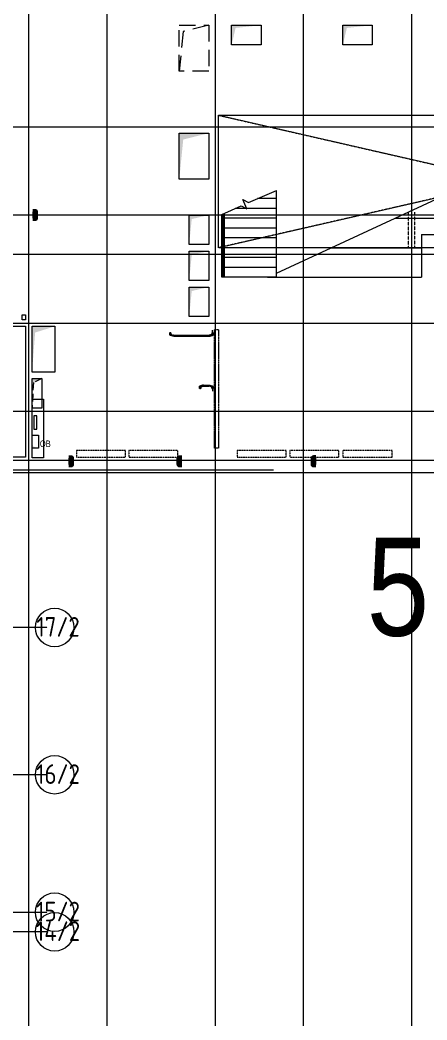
# Model space of a CAD drawing. Header units: millimetres. Extents: x -231292 to 573618, y -153144 to 564035.
# Drawn here: x -151243 to -138804, y 206795 to 237355 of the extents above; entities that cross this region are included whole.
import ezdxf
from ezdxf.enums import TextEntityAlignment as Align

# ---------------------------------------------------------------- set-up
doc = ezdxf.new("R2010")
doc.units = ezdxf.units.MM
for name, pattern in [('( Hidden )', [0.375, 0.25, -0.125]), ('CENTER2', [28.575, 19.05, -3.175, 3.175, -3.175]), ('CENTERLINE', [30, 12, -1.5, 3, -1.5, 12]), ('DASHED', [19.05, 12.7, -6.35]), ('HIDDEN', [9.525, 6.35, -3.175]), ('HIDDEN2', [4.7625, 3.175, -1.5875])]:
    doc.linetypes.add(name, pattern=pattern)
doc.layers.get('0').update_dxf_attribs({"color": 250})
for name, color, linetype, lineweight in [('АР_Двери_внутренние_антипаника', 250, 'Continuous', 0), ('АР_Мебель', 250, 'Continuous', 5), ('АР_Отопительные приборы', 250, 'HIDDEN2', 0), ('АР_Стены кирпич_над проемом', 250, 'Continuous', 20), ('АР_Ф_ЛК', 250, 'Continuous', 5), ('Витражные конструкции', 252, 'Continuous', 15), ('КМ_Фахверки', 250, 'Continuous', 80), ('ЛК_Открытая', 250, 'Continuous', 5), ('ОВ_Классы', 250, 'Continuous', 0), ('ОВ_коллекторы', 250, 'Continuous', 30), ('ОВ_Кондиционирование', 250, 'Continuous', 5), ('ОВ_Отопление', 250, 'Continuous', 0), ('ОВ_Шахты', 250, 'Continuous', 5), ('ОВ_Шахты_блок 4.1', 250, 'Continuous', 5), ('РД_Оси_100', 250, 'Continuous', 0)]:
    doc.layers.add(name, color=color, linetype=linetype, lineweight=lineweight)
doc.layers.add('АР_Делит', color=250, linetype='Continuous', lineweight=0, plot=False)
doc.styles.add('style1', font='ARIALN.TTF')
doc.styles.add('ккк', font='isocpeur.ttf', dxfattribs={"width": 0.85, "oblique": 15})

# ---------------------------------------------------------------- blocks, each defined once
blk = doc.blocks.new('ЛК_4000х8500_2эт')
at = {"color": 5}
for points in [[(6300, 3915), (2100, 3915), (2100, 3955), (6600, 3955), (6600, 3915), (6300, 3915)], [(3929, 45), (2100, 45), (2100, 85), (3946, 85)], [(4401, 85), (6600, 85), (6600, 45), (4383, 45)]]:
    blk.add_lwpolyline(points, dxfattribs=at)
at = {"layer": 'АР_Делит'}
blk.add_lwpolyline([(-200, 4000), (8300, 4000), (8300, 0), (-200, 0)], close=True, dxfattribs=at)
at = {"layer": 'АР_Ф_ЛК', "color": 5}
for p, q in [((2400, 4000), (2400, 3955)), ((2700, 4000), (2700, 3955)), ((3000, 4000), (3000, 3955)), ((3300, 4000), (3300, 3955)), ((3600, 4000), (3600, 3955)), ((3900, 4000), (3900, 3955)), ((4200, 4000), (4200, 3955)), ((4500, 4000), (4500, 3955)), ((4800, 4000), (4800, 3955)), ((5100, 4000), (5100, 3955)), ((5400, 4000), (5400, 3955)), ((5700, 4000), (5700, 3955)), ((6000, 4000), (6000, 3955)), ((6300, 4000), (6300, 3955)), ((2400, 3915), (2400, 2255)), ((2700, 3915), (2700, 2255)), ((3000, 3915), (3000, 2255)), ((3300, 3915), (3300, 2255)), ((3600, 3915), (3600, 2255)), ((3900, 3915), (3900, 2255)), ((4200, 3915), (4200, 2255)), ((4500, 3915), (4500, 2255)), ((4800, 3915), (4800, 2255)), ((5100, 3915), (5100, 2255)), ((5400, 3915), (5400, 2255)), ((5700, 3915), (5700, 2255)), ((6000, 3915), (6000, 2255)), ((6300, 3915), (6300, 2255)), ((2400, 2215), (2400, 2190)), ((2400, 2150), (2400, 1850)), ((2700, 2215), (2700, 2190)), ((3000, 2215), (3000, 2190)), ((3300, 2215), (3300, 2190)), ((3600, 2215), (3600, 2190)), ((3900, 2215), (3900, 2190)), ((4200, 2215), (4200, 2190)), ((4500, 2215), (4500, 2190)), ((4800, 2215), (4800, 2190)), ((5100, 2215), (5100, 2190)), ((5400, 2215), (5400, 2190)), ((5700, 2215), (5700, 2190)), ((6000, 2215), (6000, 2190)), ((6300, 2215), (6300, 2190)), ((6300, 2150), (6300, 1850)), ((2400, 1810), (2400, 1785)), ((2400, 1745), (2400, 85)), ((2700, 1810), (2700, 1785)), ((2700, 1745), (2700, 85)), ((3000, 1810), (3000, 1785)), ((3000, 1745), (3000, 85)), ((3300, 1810), (3300, 1785)), ((3300, 1745), (3300, 85)), ((3600, 1810), (3600, 1785)), ((3600, 1745), (3600, 85)), ((3900, 1810), (3900, 1785)), ((3900, 1745), (3900, 85)), ((4200, 1810), (4200, 1785)), ((4200, 1745), (4200, 661)), ((4500, 1810), (4500, 1785)), ((4500, 1745), (4500, 1341)), ((5100, 1671), (5100, 85)), ((5400, 1810), (5400, 1785)), ((5400, 1745), (5400, 85)), ((5700, 1810), (5700, 1785)), ((5700, 1745), (5700, 85)), ((6000, 1810), (6000, 1785)), ((6000, 1745), (6000, 85)), ((6300, 1810), (6300, 1785)), ((6300, 1745), (6300, 85)), ((4800, 912), (4800, 85)), ((4500, 309), (4500, 85)), ((2400, 45), (2400, 0)), ((2700, 45), (2700, 0)), ((3000, 45), (3000, 0)), ((3300, 45), (3300, 0)), ((3600, 45), (3600, 0)), ((3900, 45), (3900, 0)), ((4500, 45), (4500, 0)), ((4800, 45), (4800, 0)), ((5100, 45), (5100, 0)), ((5400, 45), (5400, 0)), ((5700, 45), (5700, 0)), ((6000, 45), (6000, 0)), ((6300, 45), (6300, 0))]:
    blk.add_line(p, q, dxfattribs=at)
at = {"layer": 'АР_Ф_ЛК'}
for points in [[(6300, 3085, 0, 150, 0), (5834, 3085, 0, 0, 0), (2400, 3085, 0, 0, 0)], [(2400, 915, 0, 150, 0), (2866, 915, 0, 0, 0), (4200, 915, 0, 0, 0)], [(4922, 915, 0, 150, 0), (5388, 915, 0, 0, 0), (6300, 915, 0, 0, 0)]]:
    blk.add_lwpolyline(points, format="xyseb", dxfattribs=at)
at = {"layer": 'АР_Ф_ЛК', "color": 5}
for points in [[(4678, 1745), (2245, 1745), (2245, 2255), (6455, 2255), (6455, 1745), (5133, 1745)], [(4696, 1785), (2285, 1785), (2285, 2215), (6415, 2215), (6415, 1785), (5150, 1785)], [(4707, 1810), (2310, 1810), (2310, 2190), (6390, 2190), (6390, 1810), (5161, 1810)]]:
    blk.add_lwpolyline(points, dxfattribs=at)
for points in [[(2350, 2150), (6350, 2150), (6350, 1850), (2350, 1850)], [(2400, 2150), (6300, 2150), (6300, 1850), (2400, 1850)]]:
    blk.add_lwpolyline(points, close=True, dxfattribs=at)
at = {"layer": 'АР_Ф_ЛК', "lineweight": 0}
for points in [[(4724, 1850), (4367, 1039), (4459, 862), (4173, 988), (4266, 811), (3909, 0)], [(5179, 1850), (4822, 1039), (4914, 862), (4628, 988), (4721, 811), (4364, 0)]]:
    blk.add_lwpolyline(points, dxfattribs=at)
blk = doc.blocks.new('A-iden')
at = {"linetype": 'Continuous', "lineweight": 5}
blk.add_circle((-0.73, -4.06), 5.89, dxfattribs=at)
at = {"color": 0, "linetype": 'Continuous', "lineweight": 20, "style": 'ккк', "width": 0.85}
blk.add_attdef('ID', text='', height=6, dxfattribs=at).set_placement((0.31, -3.85), align=Align.MIDDLE_CENTER)
blk = doc.blocks.new('СОШ_2200_АР_ОСИ_М100_28.05.24')
at = {"layer": 'АР_Делит', "color": 5, "linetype": 'DASHED'}
blk.add_lwpolyline([(94145, 13855), (94145, 68320), (66055, 68320), (66055, 13857.73)], dxfattribs=at)
at = {"layer": 'РД_Оси_100', "linetype": 'CENTER2'}
for p, q in [((73200, -6155), (73200, 139938.679)), ((79200, -6155), (79200, 139938.679)), ((70800, -6155), (70800, 90900)), ((-5954.958, 78900), (119910, 78900)), ((119910, 76200), (-5954.958, 76200)), ((-5954.958, 75000), (119910, 75000)), ((-5954.958, 72900), (95715.503, 72900)), ((43327.994, 63600), (71363.995, 63600)), ((43327.994, 59100), (71363.995, 59100))]:
    blk.add_line(p, q, dxfattribs=at)
for points in [[(76500, 139938.679), (76500, -6155)], [(82500, 139938.679), (82500, -6155)], [(119910, 70200), (-5954.958, 70200)], [(95715.503, 68700), (-5454.958, 68700), (-5954.958, 68850)], [(78274.959, 68400), (-5454.958, 68400), (-5954.958, 68250)], [(43327.994, 54900), (71363.995, 54900)], [(43327.994, 54300), (71363.995, 54300)]]:
    blk.add_lwpolyline(points, dxfattribs=at)
at = {"layer": 'РД_Оси_100', "color": 0, "xscale": 100, "yscale": 100, "zscale": 100}
for p, values in [((71663.995, 64000), {'ID': '17/2'}), ((71663.995, 59500), {'ID': '16/2'}), ((71663.995, 55300), {'ID': '15/2'}), ((71663.995, 54700), {'ID': '14/2'})]:
    blk.add_blockref('A-iden', p, dxfattribs=at).add_auto_attribs(values)
blk = doc.blocks.new('ЛК_открытая 1 эт 1500')
at = {"layer": 'АР_Ф_ЛК', "color": 5, "lineweight": 0}
for p, q in [((-920, 0), (-920, 2654)), ((-920, 2400), (-343, 2400)), ((-920, 2100), (338, 2100)), ((665, 0), (665, 1956)), ((705, 0), (705, 1938)), ((750, 0), (750, 1918)), ((-920, 1800), (750, 1800)), ((-920, 1500), (750, 1500)), ((-920, 1200), (750, 1200)), ((-920, 900), (750, 900)), ((-920, 600), (750, 600)), ((-920, 300), (750, 300)), ((-920, 0), (750, 0))]:
    blk.add_line(p, q, dxfattribs=at)
blk.add_lwpolyline([(750, 1918), (162, 2177), (-16, 2085), (111, 2371), (-67, 2278), (-920, 2654)], dxfattribs=at)
at = {"layer": 'АР_Ф_ЛК', "lineweight": 0}
blk.add_lwpolyline([(-85, 2071, 0, 150, 0), (-85, 1604, 0, 0, 0), (-85, 0, 0, 0, 0)], format="xyseb", dxfattribs=at)
blk = doc.blocks.new('otv')
at = {"linetype": 'Continuous'}
blk.add_lwpolyline([(0, -1), (0, 0), (1, 0), (1, -1)], close=True, dxfattribs=at)
blk.add_solid([(0, -1), (0, 0), (0.135, -0.137), (1, 0)], dxfattribs=at)
blk = doc.blocks.new('otv пунктир')
at = {"linetype": 'HIDDEN', "ltscale": 0.07}
blk.add_lwpolyline([(0, 0), (0, 1), (1, 1), (1, 0)], close=True, dxfattribs=at)
blk.add_lwpolyline([(0, 1), (0.135, 0.137), (1, 0)], dxfattribs=at)
blk = doc.blocks.new('Ф_пеноблок 200')
at = {"layer": 'КМ_Фахверки'}
blk.add_lwpolyline([(0, -75), (0, 0), (200, 0), (200, -75)], dxfattribs=at)
blk = doc.blocks.new('UUNEW01NEW00')
at = {"layer": 'АР_Двери_внутренние_антипаника', "color": 1, "linetype": 'Continuous'}
for p, q in [((-9, 0), (-14, -2)), ((-9, 19), (-8, 20)), ((-9, 19), (-9, 19)), ((-9, 19), (-9, 19)), ((-9, 19), (-9, 19)), ((-9, 19), (-9, 19)), ((-9, 19), (-9, 18)), ((-9, 18), (-8, 18)), ((-9, 1), (-9, 1)), ((-9, 1), (-9, 1)), ((-9, 1), (-9, 1)), ((-9, 1), (-9, 0)), ((-9, 1), (-9, 1)), ((-9, 1), (-9, 1)), ((-9, 1), (-9, 1)), ((-9, 1), (-9, 0)), ((-8, 1), (-9, 1)), ((-9, 1), (-9, 1)), ((-9, 0), (-9, 0)), ((-9, 0), (-9, 0)), ((-8, 20), (-8, 20)), ((-8, 20), (-7, 20)), ((-8, 18), (-8, 16)), ((-8, 18), (-8, 18)), ((-8, 18), (-8, 18)), ((-7, 18), (-8, 18)), ((-8, 18), (-8, 18)), ((-8, 16), (-8, 14)), ((-8, 14), (-8, 12)), ((-8, 12), (-8, 10)), ((-8, 10), (-8, 8)), ((-8, 8), (-8, 6)), ((-8, 6), (-8, 5)), ((-8, 5), (-8, 3)), ((-8, 3), (-7, 2)), ((-8, 1), (-8, 2)), ((-8, 1), (-8, 0)), ((-8, 0), (-8, 1)), ((-8, 1), (-8, 1)), ((-8, 0), (-8, 0)), ((-8, 0), (-8, 0)), ((-8, 0), (-8, 0)), ((-8, 0), (-7, 0)), ((-7, 0), (-8, 0)), ((-8, 0), (-8, 0)), ((-7, 24), (-7, 20)), ((-7, 20), (7, 20)), ((-7, 20), (-7, 18)), ((-7, 20), (-7, 20)), ((7, 18), (-7, 18)), ((-7, 18), (-7, 18)), ((-7, 18), (-7, 18)), ((-7, 18), (-7, 18)), ((-7, 18), (-7, 18)), ((-7, 2), (-7, 0)), ((-7, 0), (7, 0)), ((-7, 0), (7, 0)), ((-3, 16), (-5, 16)), ((-5, 16), (-4, 15)), ((-3, 16), (-5, 16)), ((-5, 16), (-5, 16)), ((-3, 15), (-4, 16)), ((-4, 16), (-3, 15)), ((-3, 15), (-4, 15)), ((-3, 15), (-4, 15)), ((-3, 15), (-4, 15)), ((-4, 15), (-4, 14)), ((-4, 15), (-4, 15)), ((-4, 15), (-3, 15)), ((-4, 14), (-3, 14)), ((-2, 16), (-3, 16)), ((-2, 16), (-3, 16)), ((-3, 15), (-2, 15)), ((-3, 15), (-3, 15)), ((-3, 14), (-3, 15)), ((-3, 15), (-3, 15)), ((-3, 15), (-3, 15)), ((-3, 15), (-3, 15)), ((-3, 15), (-3, 15)), ((-3, 15), (-3, 15)), ((-3, 14), (-3, 15)), ((-3, 15), (-3, 15)), ((-3, 15), (-3, 15)), ((-3, 15), (-3, 15)), ((-3, 15), (-3, 15)), ((-3, 15), (-3, 15)), ((-3, 15), (-3, 15)), ((-3, 15), (-3, 15)), ((-3, 14), (-3, 14)), ((-3, 14), (-3, 14)), ((-3, 14), (-3, 14)), ((-3, 14), (-3, 14)), ((-3, 14), (-3, 14)), ((-3, 14), (-3, 14)), ((-3, 14), (-3, 14)), ((-3, 14), (-3, 14)), ((-3, 14), (-3, 14)), ((-3, 14), (-3, 14)), ((-3, 14), (-3, 14)), ((-3, 14), (-3, 14)), ((-3, 14), (-3, 14)), ((-3, 14), (-3, 14)), ((-3, 14), (-3, 14)), ((-3, 14), (-3, 14)), ((-3, 14), (-3, 14)), ((-3, 14), (-3, 14)), ((-3, 14), (-3, 14)), ((-3, 14), (-3, 14)), ((-3, 14), (-3, 14)), ((-3, 14), (-3, 14)), ((-3, 14), (-3, 14)), ((-3, 14), (-3, 14)), ((-3, 14), (-3, 14)), ((-3, 14), (-3, 14)), ((-3, 14), (-3, 14)), ((-3, 14), (-3, 14)), ((-3, 14), (-3, 14)), ((-3, 14), (-3, 14)), ((-3, 14), (-3, 14)), ((-3, 14), (-3, 14)), ((-3, 14), (-3, 14)), ((-3, 14), (-3, 14)), ((-3, 14), (-3, 14)), ((-3, 14), (-3, 14)), ((-3, 14), (-3, 14)), ((-3, 14), (-3, 14)), ((-3, 14), (-3, 14)), ((-3, 14), (-3, 14)), ((-3, 14), (-3, 14)), ((-3, 14), (-3, 14)), ((-3, 14), (-3, 14)), ((-3, 14), (-3, 14)), ((-3, 14), (-3, 14)), ((-3, 14), (-3, 14)), ((-3, 14), (-3, 14)), ((-3, 14), (-3, 14)), ((-1, 15), (-2, 16)), ((-1, 16), (-2, 16)), ((-2, 15), (-1, 15)), ((-2, 15), (-2, 15)), ((-2, 15), (-2, 15)), ((-2, 15), (-2, 15)), ((-2, 15), (-2, 15)), ((-2, 15), (-2, 15)), ((-2, 15), (-2, 14)), ((-1, 15), (-2, 15)), ((-2, 15), (-2, 15)), ((-2, 15), (-2, 15)), ((-2, 15), (-2, 15)), ((-2, 15), (-2, 15)), ((-2, 15), (-2, 15)), ((-2, 15), (-2, 15)), ((-2, 15), (-2, 15)), ((-2, 15), (-2, 14)), ((-2, 15), (-2, 15)), ((-1, 15), (-2, 15)), ((-2, 14), (-2, 14)), ((-2, 14), (-2, 14)), ((-2, 14), (-2, 14)), ((-2, 14), (-2, 14)), ((-2, 14), (-2, 14)), ((-2, 14), (-2, 14)), ((-2, 14), (-2, 14)), ((-2, 14), (-2, 14)), ((-2, 14), (-2, 14)), ((-2, 14), (-2, 14)), ((-2, 14), (-2, 14)), ((-2, 14), (-2, 14)), ((-2, 14), (-2, 14)), ((-2, 14), (-2, 14)), ((-2, 14), (-1, 14)), ((-2, 14), (-2, 14)), ((-2, 14), (-2, 14)), ((-2, 14), (-2, 14)), ((-2, 14), (-2, 14)), ((-2, 14), (-2, 14)), ((-2, 14), (-2, 14)), ((-2, 14), (-2, 14)), ((-2, 14), (-2, 14)), ((-2, 14), (-2, 14)), ((-2, 14), (-2, 14)), ((-2, 14), (-2, 14)), ((-2, 14), (-1, 14)), ((-2, 14), (-2, 14)), ((-2, 14), (-2, 14)), ((-2, 14), (-2, 14)), ((-2, 14), (-2, 14)), ((-2, 14), (-2, 14)), ((-2, 14), (-2, 14)), ((-2, 14), (-2, 14)), ((-2, 14), (-2, 14)), ((-2, 14), (-2, 14)), ((-2, 14), (-2, 14)), ((-2, 14), (-2, 14)), ((-2, 14), (-2, 14)), ((-2, 14), (-2, 14)), ((-2, 14), (-2, 14)), ((-2, 14), (-2, 14)), ((-2, 14), (-2, 14)), ((-1, 14), (-2, 14)), ((-2, 14), (-2, 14)), ((-2, 14), (-2, 14)), ((-2, 14), (-2, 14)), ((-2, 14), (-2, 14)), ((-2, 14), (-2, 14)), ((-2, 14), (-1, 14)), ((-2, 14), (-2, 14)), ((-2, 14), (-2, 14)), ((-2, 14), (-2, 14)), ((-2, 14), (-2, 14)), ((-2, 14), (-2, 14)), ((-2, 14), (-2, 14)), ((-2, 14), (-2, 14)), ((-2, 14), (-2, 14)), ((-2, 14), (-2, 14)), ((-2, 14), (-2, 14)), ((-1, 16), (-1, 15)), ((0, 16), (-1, 15)), ((-1, 15), (0, 16)), ((0, 16), (-1, 16)), ((0, 15), (-1, 15)), ((0, 15), (-1, 15)), ((-1, 14), (-1, 15)), ((-1, 15), (-1, 15)), ((-1, 15), (-1, 15)), ((-1, 15), (-1, 15)), ((-1, 15), (-1, 15)), ((-1, 15), (-1, 14)), ((-1, 14), (-1, 15)), ((-1, 15), (-1, 15)), ((-1, 15), (-1, 15)), ((-1, 15), (-1, 15)), ((-1, 15), (-1, 15)), ((-1, 15), (-1, 15)), ((-1, 15), (-1, 15)), ((-1, 14), (-1, 14)), ((-1, 14), (-1, 14)), ((-1, 14), (-1, 14)), ((-1, 14), (-1, 14)), ((-1, 14), (-1, 14)), ((-1, 14), (-1, 14)), ((-1, 14), (-1, 14)), ((-1, 14), (-1, 14)), ((-1, 14), (-1, 14)), ((-1, 14), (-1, 14)), ((-1, 14), (-1, 14)), ((-1, 14), (-1, 14)), ((-1, 14), (-1, 14)), ((-1, 14), (-1, 14)), ((-1, 14), (-1, 14)), ((-1, 14), (-1, 14)), ((-1, 14), (-1, 14)), ((-1, 14), (-1, 14)), ((-1, 14), (-1, 14)), ((-1, 14), (-1, 14)), ((-1, 14), (-1, 14)), ((-1, 14), (-1, 14)), ((-1, 14), (-1, 14)), ((-1, 14), (-1, 14)), ((-1, 14), (-1, 14)), ((-1, 14), (-1, 14)), ((-1, 14), (-1, 14)), ((-1, 14), (-1, 14)), ((-1, 14), (-1, 14)), ((-1, 14), (-1, 14)), ((-1, 14), (0, 14)), ((-1, 14), (-1, 14)), ((0, 16), (1, 15)), ((1, 15), (0, 16)), ((0, 16), (0, 16)), ((1, 16), (0, 16)), ((0, 15), (0, 15)), ((0, 14), (0, 15)), ((0, 15), (0, 15)), ((0, 15), (0, 15)), ((0, 15), (0, 15)), ((0, 15), (0, 15)), ((0, 14), (0, 15)), ((0, 15), (0, 15)), ((0, 15), (0, 15)), ((0, 15), (0, 15)), ((0, 15), (0, 15)), ((0, 15), (0, 15)), ((0, 15), (0, 15)), ((0, 15), (0, 15)), ((0, 14), (0, 14)), ((0, 14), (0, 14)), ((0, 14), (0, 14)), ((0, 14), (0, 14)), ((0, 14), (0, 14)), ((0, 14), (0, 14)), ((0, 14), (0, 14)), ((0, 14), (0, 14)), ((0, 14), (0, 14)), ((0, 14), (0, 14)), ((0, 14), (0, 14)), ((0, 14), (0, 14)), ((0, 14), (0, 14)), ((0, 14), (0, 14)), ((0, 14), (0, 14)), ((0, 14), (0, 14)), ((0, 14), (0, 14)), ((0, 14), (0, 14)), ((0, 14), (0, 14)), ((0, 14), (0, 14)), ((0, 14), (0, 14)), ((0, 14), (0, 14)), ((0, 14), (0, 14)), ((0, 14), (0, 14)), ((0, 14), (0, 14)), ((0, 14), (0, 14)), ((0, 14), (0, 14)), ((0, 14), (0, 14)), ((0, 14), (0, 14)), ((0, 14), (0, 14)), ((0, 14), (0, 14)), ((0, 14), (0, 14)), ((0, 14), (0, 14)), ((0, 14), (0, 14)), ((0, 14), (0, 14)), ((0, 14), (0, 14)), ((0, 14), (0, 14)), ((0, 14), (0, 14)), ((0, 14), (0, 14)), ((0, 14), (0, 14)), ((0, 14), (0, 14)), ((0, 14), (0, 14)), ((0, 14), (0, 14)), ((0, 14), (0, 14)), ((0, 14), (0, 14)), ((0, 14), (0, 14)), ((0, 14), (0, 14)), ((0, 14), (0, 14)), ((1, 16), (1, 15)), ((2, 16), (1, 15)), ((2, 16), (1, 16)), ((1, 15), (2, 15)), ((1, 15), (1, 15)), ((1, 15), (1, 15)), ((2, 14), (1, 15)), ((1, 15), (1, 15)), ((1, 15), (1, 14)), ((1, 15), (1, 15)), ((2, 14), (1, 15)), ((1, 14), (1, 14)), ((1, 14), (1, 14)), ((1, 14), (1, 14)), ((1, 14), (1, 14)), ((1, 14), (2, 14)), ((3, 16), (2, 16)), ((3, 16), (2, 16)), ((2, 15), (3, 15)), ((2, 15), (2, 14)), ((3, 15), (2, 15)), ((2, 15), (2, 15)), ((2, 15), (2, 14)), ((3, 15), (2, 15)), ((2, 14), (2, 14)), ((2, 14), (2, 14)), ((2, 14), (2, 14)), ((2, 14), (2, 14)), ((2, 14), (2, 14)), ((2, 14), (3, 14)), ((2, 14), (2, 14)), ((2, 14), (2, 14)), ((3, 15), (4, 16)), ((4, 16), (3, 15)), ((5, 16), (3, 16)), ((5, 16), (3, 16)), ((4, 15), (3, 15)), ((3, 14), (3, 15)), ((3, 15), (3, 15)), ((3, 15), (3, 14)), ((4, 15), (3, 15)), ((3, 15), (3, 15)), ((3, 15), (3, 15)), ((3, 15), (4, 15)), ((3, 15), (3, 14)), ((4, 15), (3, 15)), ((3, 14), (4, 14)), ((3, 14), (3, 14)), ((3, 14), (3, 14)), ((3, 14), (4, 14)), ((4, 14), (3, 14)), ((3, 14), (4, 14)), ((3, 14), (3, 14)), ((3, 14), (3, 14)), ((4, 15), (5, 16)), ((4, 14), (4, 15)), ((4, 15), (4, 15)), ((4, 14), (4, 15)), ((4, 14), (4, 14)), ((4, 14), (4, 14)), ((4, 14), (4, 14)), ((4, 14), (4, 14)), ((5, 16), (5, 16)), ((7, 20), (7, 24)), ((7, 20), (7, 18)), ((7, 20), (7, 20)), ((7, 20), (8, 20)), ((8, 18), (7, 18)), ((7, 18), (7, 18)), ((7, 18), (7, 18)), ((7, 18), (7, 18)), ((7, 0), (8, 2)), ((7, -9), (7, 0)), ((8, 0), (7, 0)), ((8, 20), (8, 20)), ((8, 20), (9, 19)), ((8, 16), (8, 18)), ((8, 18), (8, 18)), ((8, 18), (8, 18)), ((8, 18), (9, 18)), ((8, 18), (8, 18)), ((8, 14), (8, 16)), ((8, 12), (8, 14)), ((8, 10), (8, 12)), ((8, 8), (8, 10)), ((8, 6), (8, 8)), ((8, 4), (8, 6)), ((8, 2), (8, 4)), ((8, 1), (8, 1)), ((8, 1), (8, 0)), ((8, 0), (8, 0)), ((9, 19), (9, 19)), ((9, 19), (9, 19)), ((9, 18), (9, 19)), ((9, 19), (9, 19)), ((9, 19), (9, 19)), ((-52, -12), (-52, -20)), ((-52, -20), (-52, -25)), ((-52, -25), (-48, -25)), ((-48, -12), (-48, -20)), ((-48, -12), (-48, -12)), ((-48, -20), (-46, -20)), ((-46, -20), (-48, -20)), ((-48, -20), (-48, -25)), ((-46, -20), (-44, -19)), ((-44, -20), (-46, -20)), ((-43, -11), (-45, -12)), ((-44, -19), (-43, -18)), ((-43, -20), (-44, -20)), ((-42, -11), (-43, -11)), ((-43, -18), (-41, -18)), ((-41, -20), (-43, -20)), ((-39, -11), (-42, -11)), ((-41, -18), (-39, -17)), ((-38, -19), (-41, -20)), ((-37, -10), (-39, -11)), ((-39, -17), (-36, -16)), ((-35, -19), (-38, -19)), ((-34, -9), (-37, -10)), ((-36, -16), (-34, -15)), ((-32, -18), (-35, -19)), ((-31, -8), (-34, -9)), ((-34, -15), (-30, -13)), ((-29, -17), (-32, -18)), ((-27, -6), (-31, -8)), ((-30, -13), (-27, -12)), ((-25, -15), (-29, -17)), ((-23, -5), (-27, -6)), ((-27, -12), (-23, -11)), ((-21, -14), (-25, -15)), ((-19, -3), (-23, -5)), ((-23, -11), (-19, -10)), ((-17, -12), (-21, -14)), ((-14, -2), (-19, -3)), ((-19, -10), (-14, -8)), ((-13, -11), (-17, -12)), ((-14, -8), (-9, -7)), ((-8, -9), (-13, -11)), ((-9, -4), (-9, 0)), ((-9, -7), (-9, -4)), ((-9, -7), (-9, -7)), ((-9, -8), (-9, -7)), ((-9, -7), (-9, -7)), ((-9, -7), (-9, -7)), ((-9, -7), (-9, -7)), ((-9, -7), (-8, -7)), ((-8, -9), (-9, -8)), ((-8, 0), (-8, -1)), ((-8, -1), (-8, -1)), ((-8, -1), (-8, -1)), ((-8, -1), (-8, -1)), ((-8, -1), (-8, -2)), ((-8, -2), (-8, -1)), ((-8, -1), (-8, -1)), ((-8, -8), (-8, -7)), ((-8, -7), (-8, -7)), ((-7, -7), (-8, -7)), ((-8, -7), (-8, -7)), ((-8, -7), (-8, -7)), ((-8, -7), (-8, -7)), ((-8, -7), (-8, -7)), ((-8, -7), (-8, -7)), ((-8, -7), (-8, -7)), ((-8, -7), (-8, -7)), ((-8, -7), (-8, -7)), ((-8, -7), (-8, -7)), ((-7, -8), (-8, -8)), ((-8, -9), (-8, -9)), ((-7, -9), (-8, -9)), ((-7, 0), (-7, -2)), ((-7, -2), (-7, -3)), ((-7, -3), (-7, -5)), ((-7, -5), (-7, -6)), ((-7, -6), (-7, -7)), ((-7, -7), (-7, -7)), ((-7, -7), (-7, -7)), ((-7, -7), (-7, -8)), ((-7, -8), (6, -11)), ((-7, -8), (-7, -8)), ((-7, -8), (-7, -9)), ((-7, -8), (-7, -8)), ((-7, -8), (-7, -8)), ((-7, -8), (-7, -8)), ((-7, -8), (-7, -8)), ((-7, -8), (-7, -8)), ((-7, -8), (-7, -8)), ((-7, -8), (-7, -8)), ((-7, -8), (-7, -8)), ((-7, -8), (-7, -8)), ((-7, -8), (-7, -8)), ((-7, -8), (-7, -8)), ((-7, -8), (-7, -8)), ((-7, -8), (-7, -8)), ((-7, -8), (-7, -8)), ((-7, -8), (-7, -8)), ((-7, -8), (-7, -8)), ((-7, -8), (-7, -8)), ((-7, -8), (-7, -8)), ((-7, -9), (-7, -9)), ((6, -11), (6, -10)), ((6, -11), (6, -10)), ((6, -10), (7, -10)), ((6, -11), (6, -11)), ((6, -11), (6, -11)), ((7, -9), (7, -9)), ((7, -9), (7, -9)), ((7, -9), (8, -9)), ((7, -10), (7, -9)), ((8, 0), (8, 0))]:
    blk.add_line(p, q, dxfattribs=at)
at = {"layer": 'АР_Двери_внутренние_антипаника', "color": 40, "linetype": 'Continuous'}
for p, q in [((-9, 1), (-13, 0)), ((-9, 24), (9, 24)), ((-9, 19), (-9, 24)), ((-9, 18), (-9, 19)), ((-9, 17), (-9, 18)), ((-8, 2), (-9, 17)), ((-8, 2), (-9, 1)), ((8, 0), (8, -4)), ((9, 24), (9, 19)), ((-53, -19), (-53, -12)), ((-53, -25), (-53, -19)), ((-48, -12), (-52, -12)), ((-52, -25), (-48, -25)), ((-48, -12), (-46, -12)), ((-48, -25), (-45, -25)), ((-45, -12), (-46, -12)), ((-44, -12), (-45, -12)), ((-45, -25), (-44, -25)), ((-42, -11), (-44, -12)), ((-44, -25), (-44, -25)), ((-44, -25), (-43, -25)), ((-43, -25), (-42, -25)), ((-40, -10), (-42, -11)), ((-42, -25), (-42, -25)), ((-42, -25), (-41, -25)), ((-41, -25), (-39, -24)), ((-38, -10), (-40, -10)), ((-39, -24), (-38, -24)), ((-36, -9), (-38, -10)), ((-38, -24), (-36, -24)), ((-34, -8), (-36, -9)), ((-36, -24), (-35, -23)), ((-35, -23), (-34, -23)), ((-32, -7), (-34, -8)), ((-34, -23), (-33, -23)), ((-33, -23), (-32, -22)), ((-30, -7), (-32, -7)), ((-32, -22), (-30, -22)), ((-28, -6), (-30, -7)), ((-30, -22), (-28, -21)), ((-26, -5), (-28, -6)), ((-28, -21), (-26, -21)), ((-23, -4), (-26, -5)), ((-26, -21), (-23, -20)), ((-20, -3), (-23, -4)), ((-23, -20), (-20, -19)), ((-17, -1), (-20, -3)), ((-20, -19), (-18, -18)), ((-18, -18), (-15, -17)), ((-13, 0), (-17, -1)), ((-15, -17), (-12, -16)), ((-12, -16), (-8, -15)), ((-8, -15), (-4, -14)), ((-4, -14), (0, -13)), ((0, -13), (5, -11)), ((5, -11), (6, -11)), ((6, -10), (7, -10)), ((6, -11), (6, -10)), ((7, -10), (8, -9)), ((8, -4), (8, -9)), ((8, -9), (8, -9)), ((8, -9), (8, -9))]:
    blk.add_line(p, q, dxfattribs=at)
at = {"layer": 'АР_Двери_внутренние_антипаника', "color": 1, "linetype": 'CENTERLINE'}
blk.add_line((0, 4), (0, 26), dxfattribs=at)
at = {"layer": 'АР_Двери_внутренние_антипаника', "color": 1, "linetype": 'HIDDEN'}
for p, q in [((-60, -14), (-53, -14)), ((-60, -14), (-60, -23)), ((-60, -23), (-53, -23)), ((-54, -18), (-54, -14)), ((-54, -14), (-53, -14)), ((-54, -18), (-53, -18))]:
    blk.add_line(p, q, dxfattribs=at)
at = {"layer": 'АР_Двери_внутренние_антипаника', "color": 1, "linetype": 'Continuous'}
blk.add_arc((491, 29), 500, 183.3082, 184.1216, dxfattribs=at)
at = {"layer": 'АР_Двери_внутренние_антипаника', "color": 40, "linetype": 'Continuous'}
for centre, radius, start, end in [((-491, 28), 500, 356.9219, 359.0377), ((-52, -12), 0.5, 90, 180), ((-52, -25), 0.5, 180, 270)]:
    blk.add_arc(centre, radius, start, end, dxfattribs=at)
at = {"layer": 'АР_Двери_внутренние_антипаника', "color": 1, "linetype": 'Continuous'}
blk.add_point((0, 0), dxfattribs=at)
blk = doc.blocks.new('66NEW00')
at = {"layer": 'АР_Двери_внутренние_антипаника', "color": 40, "linetype": 'Continuous'}
for p, q in [((9, 0), (-9, 0)), ((-9, 0), (-9, -5)), ((9, -5), (9, 0)), ((-8, -23), (-8, -28)), ((-8, -28), (-8, -33)), ((-8, -33), (-8, -33)), ((-7, -34), (-8, -33)), ((-8, -33), (-8, -33)), ((-6, -34), (-7, -34)), ((-6, -35), (-6, -34)), ((-5, -35), (-6, -35)), ((0, -37), (-5, -35)), ((4, -38), (0, -37)), ((8, -39), (4, -38)), ((8, -22), (9, -7)), ((8, -22), (9, -23)), ((12, -40), (8, -39)), ((9, -6), (9, -5)), ((9, -7), (9, -6)), ((9, -23), (13, -24)), ((15, -41), (12, -40)), ((13, -24), (17, -25)), ((18, -42), (15, -41)), ((17, -25), (20, -27)), ((20, -43), (18, -42)), ((20, -27), (23, -28)), ((23, -44), (20, -43)), ((23, -28), (26, -29)), ((26, -45), (23, -44)), ((26, -29), (28, -30)), ((28, -45), (26, -45)), ((28, -30), (30, -31)), ((30, -46), (28, -45)), ((30, -31), (32, -31)), ((32, -46), (30, -46)), ((32, -31), (34, -32)), ((33, -47), (32, -46)), ((34, -47), (33, -47)), ((34, -32), (36, -33)), ((35, -47), (34, -47)), ((36, -48), (35, -47)), ((36, -33), (38, -34)), ((38, -48), (36, -48)), ((38, -34), (40, -34)), ((39, -48), (38, -48)), ((41, -49), (39, -48)), ((40, -34), (42, -35)), ((42, -49), (41, -49)), ((42, -35), (44, -36)), ((43, -49), (42, -49)), ((42, -49), (42, -49)), ((44, -49), (43, -49)), ((44, -36), (45, -36)), ((45, -49), (44, -49)), ((44, -49), (44, -49)), ((45, -36), (46, -36)), ((48, -49), (45, -49)), ((48, -36), (46, -36)), ((48, -36), (52, -36)), ((52, -49), (48, -49)), ((53, -43), (53, -36)), ((53, -49), (53, -43))]:
    blk.add_line(p, q, dxfattribs=at)
at = {"layer": 'АР_Двери_внутренние_антипаника', "color": 1, "linetype": 'Continuous'}
for p, q in [((-7, -4), (-7, 0)), ((7, 0), (7, -4)), ((-8, -4), (-9, -4)), ((-9, -4), (-9, -5)), ((-9, -5), (-9, -5)), ((-9, -6), (-9, -5)), ((-9, -5), (-9, -5)), ((-9, -5), (-9, -5)), ((-8, -6), (-9, -6)), ((-7, -4), (-8, -4)), ((-8, -4), (-8, -4)), ((-8, -8), (-8, -6)), ((-8, -6), (-8, -6)), ((-8, -6), (-8, -6)), ((-8, -6), (-8, -6)), ((-8, -6), (-7, -6)), ((-8, -10), (-8, -8)), ((-8, -12), (-8, -10)), ((-8, -14), (-8, -12)), ((-8, -16), (-8, -14)), ((-8, -18), (-8, -16)), ((-8, -20), (-8, -18)), ((-8, -22), (-8, -20)), ((-7, -24), (-8, -22)), ((-8, -23), (-8, -23)), ((-8, -23), (-8, -24)), ((-8, -24), (-8, -24)), ((-8, -24), (-7, -24)), ((-8, -24), (-8, -24)), ((-7, -33), (-8, -33)), ((7, -4), (-7, -4)), ((-7, -4), (-7, -6)), ((-7, -4), (-7, -4)), ((-7, -6), (7, -6)), ((-7, -6), (-7, -6)), ((-7, -6), (-7, -6)), ((-7, -6), (-7, -6)), ((7, -24), (-7, -24)), ((7, -24), (-7, -24)), ((-7, -33), (-7, -24)), ((-7, -33), (-7, -33)), ((-7, -33), (-7, -33)), ((-7, -34), (-7, -33)), ((-6, -34), (-7, -34)), ((7, -32), (-6, -35)), ((-6, -35), (-6, -34)), ((-6, -34), (-6, -34)), ((-6, -35), (-6, -34)), ((-6, -35), (-6, -35)), ((7, -4), (7, -6)), ((8, -4), (7, -4)), ((7, -4), (7, -4)), ((7, -6), (7, -6)), ((7, -6), (7, -6)), ((7, -6), (7, -6)), ((7, -6), (7, -6)), ((7, -6), (8, -6)), ((8, -21), (7, -22)), ((7, -22), (7, -24)), ((7, -24), (7, -26)), ((8, -24), (7, -24)), ((7, -24), (8, -24)), ((7, -26), (7, -27)), ((7, -27), (7, -29)), ((7, -29), (7, -30)), ((7, -30), (7, -31)), ((7, -31), (7, -31)), ((7, -31), (8, -31)), ((7, -31), (7, -31)), ((7, -31), (7, -32)), ((7, -32), (7, -32)), ((7, -32), (8, -32)), ((7, -32), (7, -33)), ((7, -32), (7, -32)), ((7, -32), (7, -32)), ((7, -32), (7, -32)), ((7, -32), (7, -32)), ((7, -32), (7, -32)), ((7, -32), (7, -32)), ((7, -32), (7, -32)), ((7, -32), (7, -32)), ((7, -32), (7, -32)), ((7, -32), (7, -32)), ((7, -32), (7, -32)), ((7, -32), (7, -32)), ((7, -32), (7, -32)), ((7, -32), (7, -32)), ((7, -32), (7, -32)), ((7, -32), (7, -32)), ((7, -32), (7, -32)), ((7, -32), (7, -32)), ((7, -33), (7, -33)), ((7, -33), (8, -33)), ((9, -4), (8, -4)), ((8, -4), (8, -4)), ((8, -6), (8, -8)), ((9, -6), (8, -6)), ((8, -6), (8, -6)), ((8, -6), (8, -6)), ((8, -6), (8, -6)), ((8, -8), (8, -10)), ((8, -10), (8, -12)), ((8, -12), (8, -14)), ((8, -14), (8, -16)), ((8, -16), (8, -18)), ((8, -18), (8, -19)), ((8, -19), (8, -21)), ((8, -23), (8, -22)), ((8, -23), (9, -23)), ((8, -23), (8, -24)), ((8, -24), (8, -23)), ((8, -23), (8, -23)), ((8, -24), (8, -24)), ((8, -24), (8, -25)), ((8, -24), (8, -24)), ((8, -24), (8, -24)), ((8, -24), (8, -24)), ((8, -25), (8, -25)), ((8, -25), (8, -25)), ((8, -25), (8, -25)), ((8, -25), (8, -25)), ((8, -25), (8, -25)), ((8, -25), (8, -25)), ((8, -32), (8, -31)), ((8, -31), (8, -31)), ((8, -31), (8, -31)), ((8, -31), (8, -31)), ((9, -31), (8, -31)), ((8, -31), (8, -31)), ((8, -31), (8, -31)), ((8, -31), (8, -31)), ((8, -31), (8, -31)), ((8, -31), (8, -31)), ((8, -31), (8, -31)), ((8, -31), (8, -31)), ((8, -33), (9, -32)), ((8, -33), (13, -35)), ((8, -33), (8, -33)), ((9, -5), (9, -4)), ((9, -5), (9, -5)), ((9, -5), (9, -5)), ((9, -5), (9, -5)), ((9, -5), (9, -6)), ((9, -23), (9, -23)), ((9, -23), (9, -23)), ((9, -23), (9, -23)), ((9, -23), (9, -24)), ((9, -23), (9, -23)), ((9, -23), (9, -23)), ((9, -23), (9, -23)), ((9, -23), (9, -24)), ((9, -23), (9, -23)), ((9, -24), (14, -26)), ((9, -28), (9, -24)), ((9, -24), (9, -24)), ((9, -24), (9, -24)), ((9, -31), (9, -28)), ((14, -32), (9, -31)), ((9, -31), (9, -31)), ((9, -32), (9, -31)), ((9, -31), (9, -31)), ((9, -31), (9, -31)), ((9, -31), (9, -31)), ((13, -35), (17, -36)), ((14, -26), (19, -27)), ((19, -34), (14, -32)), ((17, -36), (21, -38)), ((19, -27), (23, -29)), ((23, -35), (19, -34)), ((21, -38), (25, -39)), ((23, -29), (27, -30)), ((27, -36), (23, -35)), ((25, -39), (29, -41)), ((27, -30), (31, -32)), ((30, -37), (27, -36)), ((29, -41), (32, -42)), ((34, -39), (30, -37)), ((31, -32), (34, -33)), ((32, -42), (35, -42)), ((34, -33), (37, -34)), ((36, -40), (34, -39)), ((35, -42), (38, -43)), ((39, -41), (36, -40)), ((37, -34), (39, -35)), ((38, -43), (41, -44)), ((39, -35), (42, -35)), ((41, -42), (39, -41)), ((43, -42), (41, -42)), ((41, -44), (43, -44)), ((42, -35), (43, -35)), ((43, -35), (45, -36)), ((44, -43), (43, -42)), ((43, -44), (44, -44)), ((46, -44), (44, -43)), ((44, -44), (46, -44)), ((48, -44), (46, -44)), ((46, -44), (48, -44)), ((48, -36), (48, -44)), ((48, -36), (48, -36)), ((48, -44), (48, -49)), ((52, -49), (48, -49)), ((52, -36), (52, -44)), ((52, -44), (52, -49))]:
    blk.add_line(p, q, dxfattribs=at)
at = {"layer": 'АР_Двери_внутренние_антипаника', "color": 1, "linetype": 'CENTERLINE'}
blk.add_line((0, -20), (0, 2), dxfattribs=at)
at = {"layer": 'АР_Двери_внутренние_антипаника', "color": 1, "linetype": 'HIDDEN'}
for p, q in [((60, -38), (53, -38)), ((54, -38), (53, -38)), ((54, -42), (53, -42)), ((60, -47), (53, -47)), ((54, -42), (54, -38)), ((60, -38), (60, -47))]:
    blk.add_line(p, q, dxfattribs=at)
at = {"layer": 'АР_Двери_внутренние_антипаника', "color": 40, "linetype": 'Continuous'}
for centre, radius, start, end in [((491, 4), 500, 180.9623, 183.0781), ((52, -36), 0.5, 0, 90), ((52, -49), 0.5, 270, 0)]:
    blk.add_arc(centre, radius, start, end, dxfattribs=at)
at = {"layer": 'АР_Двери_внутренние_антипаника', "color": 1, "linetype": 'Continuous'}
blk.add_arc((-491, 5), 500, 355.8784, 356.6918, dxfattribs=at)
blk.add_point((0, 0), dxfattribs=at)
blk = doc.blocks.new('*U650')
at = {"layer": 'АР_Двери_внутренние_антипаника', "color": 1, "linetype": 'HIDDEN'}
for p, q in [((4, 8), (-4, 8)), ((-4, 0), (-4, 8)), ((4, 0), (4, 8))]:
    blk.add_line(p, q, dxfattribs=at)
at = {"layer": 'АР_Двери_внутренние_антипаника', "color": 40, "linetype": 'Continuous'}
for p, q in [((-4, 0), (-4, -22)), ((4, 0), (4, -22)), ((1187, 97), (106, 97)), ((1187, 73), (106, 73))]:
    blk.add_line(p, q, dxfattribs=at)
at = {"layer": 'АР_Двери_внутренние_антипаника', "color": 1, "linetype": 'Continuous'}
for p, q in [((-1, -22), (-4, 0)), ((4, 0), (1, -22))]:
    blk.add_line(p, q, dxfattribs=at)
at = {"layer": 'АР_Двери_внутренние_антипаника', "color": 1, "linetype": 'CENTERLINE'}
blk.add_line((0, -4), (0, -80), dxfattribs=at)
at = {"layer": 'АР_Двери_внутренние_антипаника', "xscale": 2, "yscale": 2, "zscale": 2, "rotation": 180}
for name, p in [('UUNEW01NEW00', (0, 48)), ('66NEW00', (1293, 0))]:
    blk.add_blockref(name, p, dxfattribs=at)
blk = doc.blocks.new('*U651')
at = {"layer": 'АР_Двери_внутренние_антипаника', "color": 1, "linetype": 'HIDDEN'}
for p, q in [((4, 8), (-4, 8)), ((-4, 0), (-4, 8)), ((4, 0), (4, 8))]:
    blk.add_line(p, q, dxfattribs=at)
at = {"layer": 'АР_Двери_внутренние_антипаника', "color": 40, "linetype": 'Continuous'}
for p, q in [((-4, 0), (-4, -22)), ((4, 0), (4, -22)), ((273, 97), (106, 97)), ((273, 73), (106, 73))]:
    blk.add_line(p, q, dxfattribs=at)
at = {"layer": 'АР_Двери_внутренние_антипаника', "color": 1, "linetype": 'Continuous'}
for p, q in [((-1, -22), (-4, 0)), ((4, 0), (1, -22))]:
    blk.add_line(p, q, dxfattribs=at)
at = {"layer": 'АР_Двери_внутренние_антипаника', "color": 1, "linetype": 'CENTERLINE'}
blk.add_line((0, -4), (0, -80), dxfattribs=at)
at = {"layer": 'АР_Двери_внутренние_антипаника', "xscale": 2, "yscale": 2, "zscale": 2, "rotation": 180}
for name, p in [('UUNEW01NEW00', (0, 48)), ('66NEW00', (379, 0))]:
    blk.add_blockref(name, p, dxfattribs=at)
blk = doc.blocks.new('Bottom_R_1500')
at = {"layer": 'АР_Отопительные приборы'}
blk.add_lwpolyline([(-750, -100), (750, -100), (750, 100), (-750, 100)], close=True, dxfattribs=at)

msp = doc.modelspace()

# ---------------------------------------------------------------- linework, layer by layer
at = {"linetype": 'HIDDEN', "lineweight": 0}
msp.add_lwpolyline([(-139374.955, 231486.742), (-139374.955, 230395.168), (-139174.955, 230395.168), (-139174.955, 231486.742)], dxfattribs=at)
at = {"layer": 'АР_Делит', "linetype": 'DASHED'}
msp.add_lwpolyline([(-127475.617, 230395.959), (-145174.955, 230394.376), (-145174.955, 234445.168), (-127475.617, 234446.751)], close=True, dxfattribs=at)
for points in [[(-127474.955, 234445.168), (-145174.955, 230394.376)], [(-145174.955, 234445.168), (-127475.617, 230395.959)]]:
    msp.add_lwpolyline(points, dxfattribs=at)
at = {"layer": 'АР_Делит'}
msp.add_lwpolyline([(-150524.956, 225770.168), (-150524.956, 223970.168), (-150874.956, 223970.168), (-150874.956, 225770.168)], close=True, dxfattribs=at)
at = {"layer": 'АР_Мебель'}
for p, q in [((-143404.956, 229620.22), (-129244.956, 236178.522)), ((-139788.584, 231295.168), (-128874.957, 231295.168)), ((-138974.956, 230795.168), (-138974.956, 229495.168)), ((-138974.956, 230795.168), (-133574.956, 230795.168)), ((-141731.77, 230395.168), (-138974.956, 230395.168)), ((-143674.956, 229495.168), (-138974.956, 229495.168))]:
    msp.add_line(p, q, dxfattribs=at)
at = {"layer": 'АР_Стены кирпич_над проемом', "linetype": '( Hidden )', "lineweight": 0, "ltscale": 10}
msp.add_lwpolyline([(-145294.955, 227895.168), (-145174.955, 227895.168), (-145174.955, 224270.168), (-145294.955, 224270.168)], close=True, dxfattribs=at)
at = {"layer": 'ЛК_Открытая'}
for p, q in [((-143404.955, 229620.22), (-129244.955, 236178.522)), ((-139788.584, 231295.168), (-129244.955, 231295.168)), ((-138974.955, 230795.168), (-138974.955, 229495.168)), ((-138974.955, 230795.168), (-133574.955, 230795.168)), ((-141731.769, 230395.168), (-138974.955, 230395.168)), ((-143404.955, 229495.168), (-138974.955, 229495.168))]:
    msp.add_line(p, q, dxfattribs=at)
at = {"layer": 'ОВ_коллекторы', "lineweight": 0}
msp.add_lwpolyline([(-150723.438, 225254.47), (-150823.438, 225254.47), (-150823.438, 224854.47), (-150723.438, 224854.47)], close=True, dxfattribs=at)

# ---------------------------------------------------------------- block references
at = {"layer": 'АР_Мебель', "xscale": -1}
msp.add_blockref('ЛК_открытая 1 эт 1500', (-144324.956, 229495.168), dxfattribs=at)
at = {"layer": 'АР_Отопительные приборы'}
for p in [(-148768.374, 224100.167), (-147170.757, 224100.168), (-143857.906, 224100.168), (-142244.586, 224100.168), (-140622.199, 224100.168)]:
    msp.add_blockref('Bottom_R_1500', p, dxfattribs=at)
at = {"layer": 'АР_Ф_ЛК', "color": 5}
msp.add_blockref('ЛК_4000х8500_2эт', (-159374.956, 223995.168), dxfattribs=at)
at = {"layer": 'Витражные конструкции', "color": 4, "lineweight": 30, "ltscale": 2, "rotation": 180}
msp.add_blockref('*U650', (-145356.443, 227792.97), dxfattribs=at)
at = {"layer": 'Витражные конструкции', "color": 4, "lineweight": 30, "ltscale": 2, "xscale": -1}
msp.add_blockref('*U651', (-145359.647, 226095.168), dxfattribs=at)
at = {"layer": 'КМ_Фахверки', "xscale": -1, "rotation": 270}
for p in [(-150774.956, 231294.584), (-149674.956, 223769.584)]:
    msp.add_blockref('Ф_пеноблок 200', p, dxfattribs=at)
at = {"layer": 'КМ_Фахверки'}
for p, rotation in [((-146374.956, 223769.584), 90.00000000000001), ((-142274.956, 223769.958), 90)]:
    msp.add_blockref('Ф_пеноблок 200', p, dxfattribs=dict(at, rotation=rotation))
at = {"layer": 'ЛК_Открытая', "xscale": -1}
msp.add_blockref('ЛК_открытая 1 эт 1500', (-144324.955, 229495.168), dxfattribs=at)
at = {"layer": 'ОВ_Классы', "rotation": 270}
for p, xscale, yscale in [((-146374.954, 237195.17), 1400, 900), ((-150874.959, 226395.168), 900, 300)]:
    msp.add_blockref('otv пунктир', p, dxfattribs=dict(at, xscale=xscale, yscale=yscale))
at = {"layer": 'ОВ_Кондиционирование', "xscale": 100, "yscale": 150}
msp.add_blockref('otv', (-151174.956, 228345.168), dxfattribs=at)
at = {"layer": 'ОВ_Отопление', "xscale": 400, "yscale": 200, "rotation": 90}
msp.add_blockref('otv', (-150874.956, 224270.168), dxfattribs=at)
at = {"layer": 'ОВ_Шахты', "color": 1}
for p, xscale, yscale in [((-144774.956, 237195.168), 900, 600), ((-141374.956, 237195.168), 900, 600), ((-146074.956, 231395.167), 600, 900), ((-146074.956, 230295.167), 600, 900), ((-146074.956, 229195.168), 600, 900), ((-150874.959, 227995.168), 700, 1400), ((-150874.962, 226395.168), 300, 900)]:
    msp.add_blockref('otv', p, dxfattribs=dict(at, xscale=xscale, yscale=yscale))
at = {"layer": 'ОВ_Шахты_блок 4.1', "xscale": 900, "yscale": 1400}
msp.add_blockref('otv', (-146374.956, 233895.168), dxfattribs=at)
at = {"layer": 'РД_Оси_100'}
msp.add_blockref('СОШ_2200_АР_ОСИ_М100_28.05.24', (-221774.956, 155195.168), dxfattribs=at)

# ---------------------------------------------------------------- texts
at = {"layer": 'АР_Делит', "insert": (-139690.984, 220016.325), "char_height": 3000, "width": 19035, "attachment_point": 5, "style": 'style1'}
msp.add_mtext('5', dxfattribs=at)
at = {"layer": 'ОВ_Отопление', "insert": (-150470.293, 224403.296), "char_height": 200, "width": 590.00022, "attachment_point": 5, "style": 'style1'}
msp.add_mtext('ОВ', dxfattribs=at)

doc.saveas('drawing.dxf')
